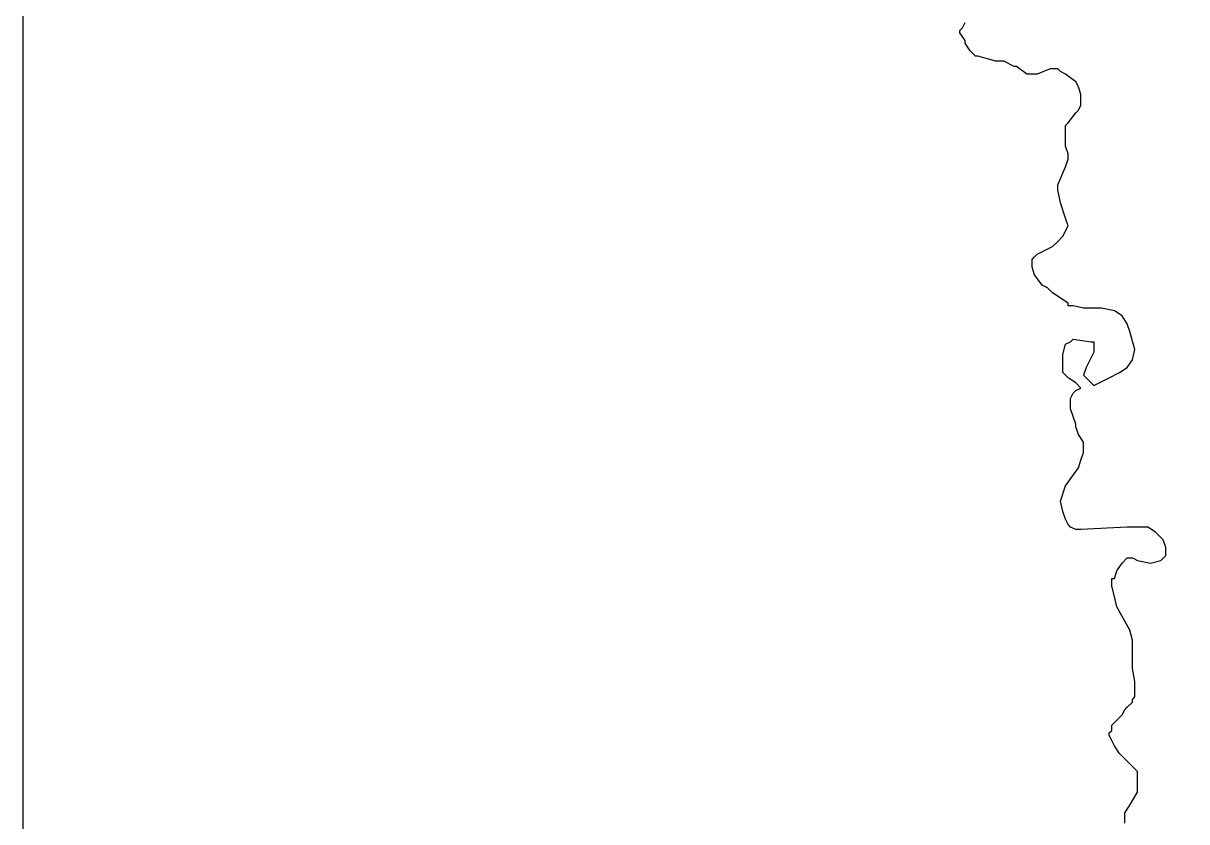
# Model space of a CAD drawing. Extents: x 0.1 to 10.9, y 0.1 to 8.4.
# Drawn here: x 0.093 to 1.6, y 2.167 to 3.202 of the extents above; entities that cross this region are included whole.
import ezdxf

# ---------------------------------------------------------------- set-up
doc = ezdxf.new("R2010")
doc.units = 0
doc.header["$MEASUREMENT"] = 0
doc.layers.add('STATE', color=7, linetype='CONTINUOUS')

# ---------------------------------------------------------------- blocks, each defined once
blk = doc.blocks.new('BLOCK_2')
at = {"layer": 'STATE'}
blk.add_lwpolyline([(0.0933, 0.0987), (0.0933, 8.3733), (10.9199, 8.3733), (10.9199, 0.0987), (0.0933, 0.0987)], dxfattribs=at)
at = {"layer": 'STATE', "color": 2}
blk.add_lwpolyline([(1.52, 2.1657), (1.52, 2.1723), (1.52, 2.179), (1.5267, 2.189), (1.5367, 2.2057), (1.5367, 2.219), (1.5367, 2.229), (1.5367, 2.2324), (1.5333, 2.2357), (1.52, 2.249), (1.5133, 2.2557), (1.5067, 2.2657), (1.5033, 2.2724), (1.5, 2.279), (1.5, 2.2824), (1.5033, 2.2857), (1.5033, 2.289), (1.5033, 2.2924), (1.51, 2.299), (1.5167, 2.3057), (1.52, 2.3124), (1.5233, 2.3157), (1.53, 2.3224), (1.53, 2.3257), (1.5333, 2.329), (1.5333, 2.3324), (1.5333, 2.339), (1.5333, 2.349), (1.53, 2.3657), (1.53, 2.4024), (1.5267, 2.4157), (1.51, 2.4457), (1.5067, 2.4591), (1.5033, 2.4724), (1.5033, 2.4824), (1.5067, 2.4824), (1.51, 2.4924), (1.5167, 2.5024), (1.5233, 2.5091), (1.5267, 2.5091), (1.53, 2.5091), (1.5367, 2.5057), (1.5533, 2.5024), (1.5667, 2.5057), (1.5733, 2.5124), (1.5733, 2.5224), (1.57, 2.5324), (1.56, 2.5424), (1.55, 2.5491), (1.5367, 2.5491), (1.5233, 2.5491), (1.4633, 2.5457), (1.4567, 2.5457), (1.45, 2.5491), (1.4467, 2.5524), (1.4433, 2.5591), (1.44, 2.5691), (1.4367, 2.5824), (1.4433, 2.6024), (1.46, 2.6258), (1.4633, 2.6358), (1.4667, 2.6458), (1.4667, 2.6491), (1.4667, 2.6591), (1.46, 2.6691), (1.4567, 2.6791), (1.4567, 2.6824), (1.45, 2.7024), (1.45, 2.7058), (1.45, 2.7158), (1.4533, 2.7224), (1.4567, 2.7258), (1.4633, 2.7291), (1.4567, 2.7358), (1.4467, 2.7424), (1.4433, 2.7458), (1.44, 2.7491), (1.44, 2.7591), (1.44, 2.7691), (1.44, 2.7724), (1.4433, 2.7858), (1.45, 2.7891), (1.4533, 2.7925), (1.4767, 2.7891), (1.48, 2.7891), (1.48, 2.7824), (1.48, 2.7758), (1.47, 2.7558), (1.4667, 2.7458), (1.48, 2.7324), (1.5, 2.7424), (1.5133, 2.7491), (1.5233, 2.7558), (1.53, 2.7658), (1.5333, 2.7791), (1.5267, 2.8024), (1.5233, 2.8125), (1.5167, 2.8225), (1.5067, 2.8291), (1.49, 2.8325), (1.47, 2.8325), (1.4667, 2.8325), (1.4533, 2.8358), (1.4467, 2.8358), (1.4467, 2.8391), (1.4267, 2.8525), (1.42, 2.8591), (1.4133, 2.8625), (1.4033, 2.8758), (1.4, 2.8858), (1.4, 2.8958), (1.4033, 2.8991), (1.4067, 2.9025), (1.4267, 2.9125), (1.4333, 2.9191), (1.44, 2.9258), (1.4467, 2.9391), (1.4433, 2.9491), (1.4367, 2.9691), (1.4333, 2.9858), (1.4333, 2.9925), (1.4433, 3.0158), (1.4467, 3.0258), (1.4467, 3.0325), (1.4433, 3.0425), (1.4433, 3.0492), (1.4433, 3.0525), (1.4433, 3.0625), (1.4433, 3.0692), (1.4467, 3.0725), (1.4567, 3.0858), (1.46, 3.0892), (1.4633, 3.0958), (1.4633, 3.1025), (1.4633, 3.1092), (1.46, 3.1192), (1.4567, 3.1258), (1.4433, 3.1358), (1.4367, 3.1392), (1.4333, 3.1425), (1.43, 3.1425), (1.4233, 3.1425), (1.4067, 3.1358), (1.3967, 3.1358), (1.3933, 3.1358), (1.38, 3.1458), (1.3767, 3.1458), (1.3633, 3.1525), (1.3533, 3.1525), (1.33, 3.1592), (1.3267, 3.1592), (1.3233, 3.1625), (1.32, 3.1658), (1.3133, 3.1758), (1.3133, 3.1792), (1.3067, 3.1892), (1.3067, 3.1925), (1.31, 3.1958), (1.3133, 3.2025)], dxfattribs=at)

msp = doc.modelspace()

# ---------------------------------------------------------------- block references
at = {"layer": 'STATE'}
msp.add_blockref('BLOCK_2', (0, 0), dxfattribs=at)

doc.saveas('drawing.dxf')
